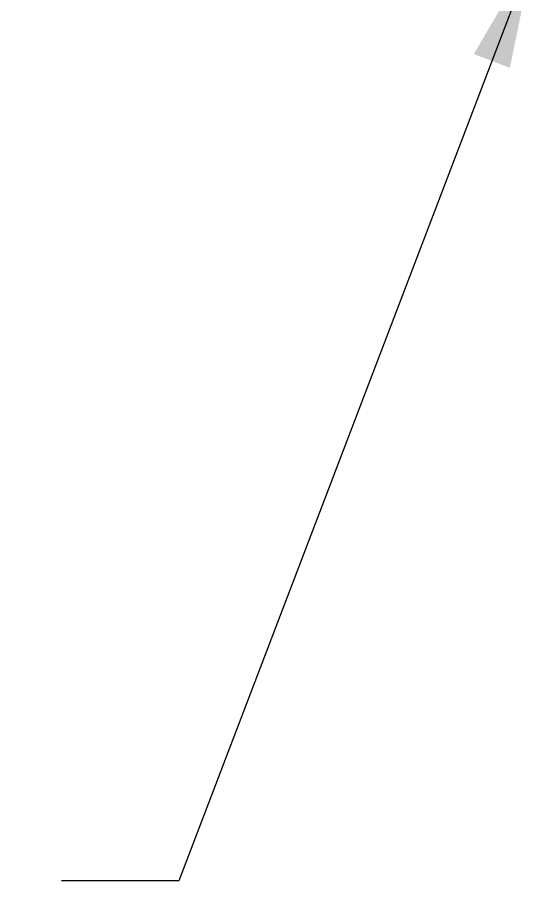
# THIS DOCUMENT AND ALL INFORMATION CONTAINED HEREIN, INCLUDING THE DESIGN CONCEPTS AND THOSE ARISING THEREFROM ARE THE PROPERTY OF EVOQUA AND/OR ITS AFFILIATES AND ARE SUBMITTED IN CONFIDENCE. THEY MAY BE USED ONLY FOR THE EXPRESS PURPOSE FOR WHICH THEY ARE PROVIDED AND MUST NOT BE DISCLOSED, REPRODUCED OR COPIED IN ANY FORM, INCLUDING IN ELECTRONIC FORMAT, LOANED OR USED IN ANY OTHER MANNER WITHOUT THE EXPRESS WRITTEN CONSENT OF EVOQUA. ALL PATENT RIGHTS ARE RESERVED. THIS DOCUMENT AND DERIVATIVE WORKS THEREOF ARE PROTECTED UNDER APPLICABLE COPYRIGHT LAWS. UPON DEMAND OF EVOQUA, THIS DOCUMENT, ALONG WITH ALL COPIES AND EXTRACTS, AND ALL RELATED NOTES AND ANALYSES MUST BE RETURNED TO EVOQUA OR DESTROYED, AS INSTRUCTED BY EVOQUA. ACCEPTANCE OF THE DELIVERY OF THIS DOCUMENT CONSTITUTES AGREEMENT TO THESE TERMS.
# Model space of a CAD drawing. Header units: inches. Extents: x 20 to 536, y 8 to 344.
# Drawn here: x 82.76 to 89.69, y 36.74 to 48.33 of the extents above; entities that cross this region are included whole.
import ezdxf

# ---------------------------------------------------------------- set-up
doc = ezdxf.new("R2010")
doc.units = ezdxf.units.IN
doc.header["$LTSCALE"] = 16
doc.header["$MEASUREMENT"] = 0
doc.layers.add('Symbol (ANSI)', color=7, linetype='Continuous', lineweight=25)
doc.styles.add('Standard D-E', font='arial.ttf')
doc.dimstyles.new('in [mm] D-E NeptuneBenson$7', dxfattribs={"dimscale": 16, "dimtxt": 0.15, "dimasz": 0.098425, "dimexe": 0.125, "dimexo": 0.063, "dimgap": 0.031496, "dimtad": 0, "dimtih": 1, "dimtoh": 1, "dimdec": 4, "dimrnd": 1e-08, "dimzin": 3, "dimdsep": 46, "dimlunit": 5, "dimtxsty": 'Standard D-E', "dimcen": 0.09, "dimdle": 0.393701, "dimclrd": 256, "dimclre": 256, "dimclrt": 256, "dimadec": 1, "dimazin": 1, "dimtfac": 1, "dimtofl": 0, "dimtmove": 0, "dimatfit": 3, "dimfxl": 1, "dimfrac": 1, "dimtolj": 1, "dimtzin": 4, "dimlwd": -1, "dimlwe": -1, "dimarcsym": 0})

msp = doc.modelspace()

# ---------------------------------------------------------------- leaders
at = {"layer": 'Symbol (ANSI)', "annotation_type": 0, "has_hookline": 1, "hookline_direction": 1, "text_width": 37.118146}
msp.add_leader([(89.689418, 49.214472), (84.929083, 36.737854), (83.35428, 36.737854)], dimstyle='in [mm] D-E NeptuneBenson$7', override={"dimtad": 0}, dxfattribs=at)

doc.saveas('drawing.dxf')
